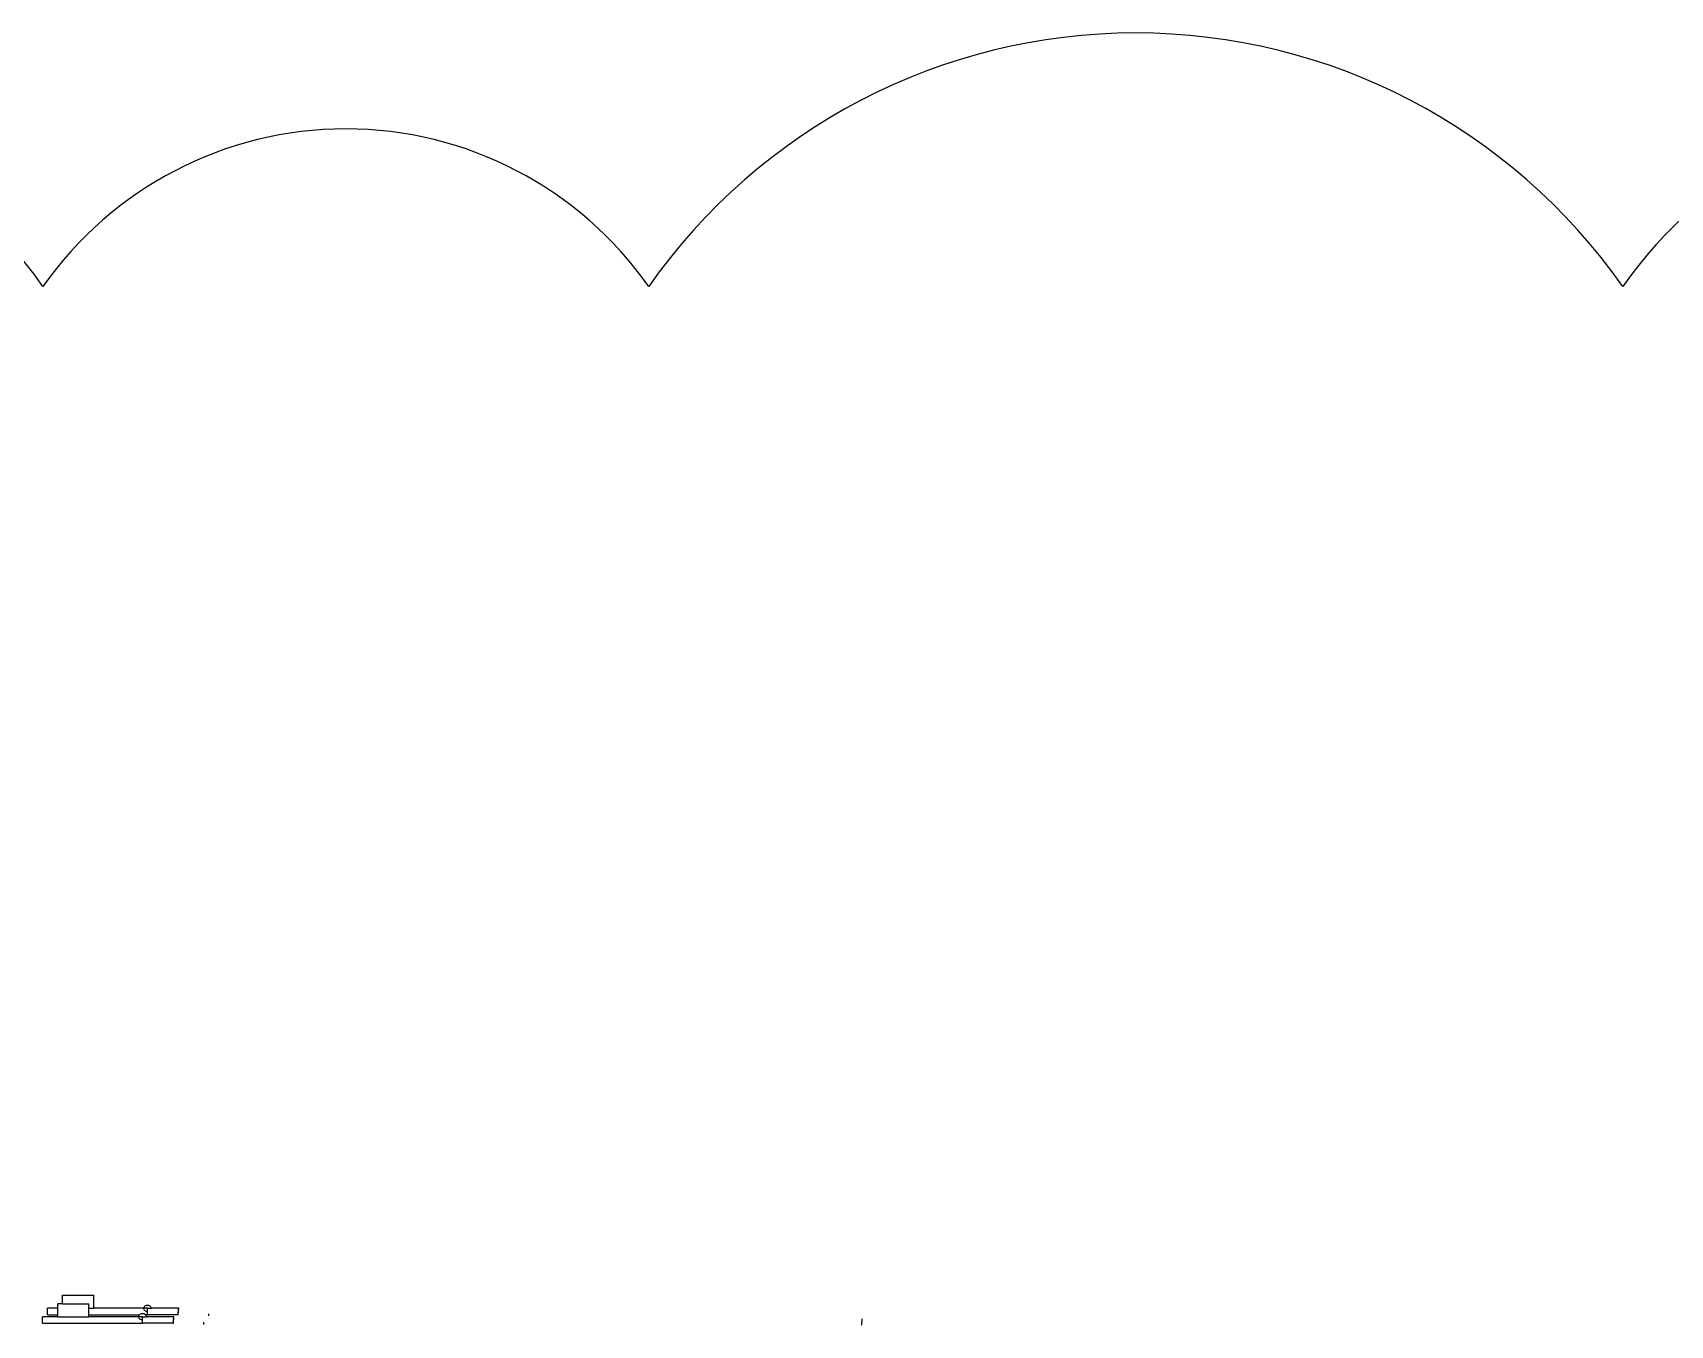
# Model space of a CAD drawing. Header units: inches. Extents: x 0.9 to 36.3, y 0.7 to 23.3.
# Drawn here: x 30.8377 to 31.2761, y 8.8664 to 9.2123 of the extents above; entities that cross this region are included whole.
import ezdxf

# ---------------------------------------------------------------- set-up
doc = ezdxf.new("R2010")
doc.units = ezdxf.units.IN
doc.layers.add('Clouds', color=250, linetype='Continuous')
doc.layers.add('Edges', color=7, linetype='Continuous')
doc.layers.add('DG set', color=18, linetype='Continuous', lineweight=15)

# ---------------------------------------------------------------- blocks, each defined once
blk = doc.blocks.new('Diesel Generator pl')
at = {"layer": 'Edges'}
for p, q in [((4.4033, 2.0283), (4.4033, 2.036)), ((4.4154, 2.036), (4.4033, 2.036)), ((4.4154, 2.036), (4.4154, 2.0414)), ((4.4212, 2.0414), (4.4154, 2.0414)), ((4.4154, 2.0283), (4.4154, 2.036)), ((4.4212, 2.0414), (4.4212, 2.0514)), ((4.4212, 2.0514), (4.458, 2.0514)), ((4.4212, 2.0414), (4.4522, 2.0414)), ((4.4522, 2.036), (4.4522, 2.0414)), ((4.4522, 2.0283), (4.4522, 2.036)), ((4.4522, 2.036), (4.458, 2.036)), ((4.458, 2.036), (4.458, 2.0514)), ((4.517, 2.036), (4.458, 2.036)), ((4.517, 2.036), (4.5171, 2.037)), ((4.5171, 2.035), (4.517, 2.036)), ((4.5215, 2.036), (4.517, 2.036)), ((4.5171, 2.037), (4.5176, 2.0379)), ((4.5176, 2.0341), (4.5171, 2.035)), ((4.5176, 2.0379), (4.5183, 2.0387)), ((4.5183, 2.0333), (4.5176, 2.0341)), ((4.5183, 2.0387), (4.5193, 2.0393)), ((4.5193, 2.0326), (4.5183, 2.0333)), ((4.5193, 2.0393), (4.5204, 2.0397)), ((4.5204, 2.0397), (4.5216, 2.0398)), ((4.5215, 2.0321), (4.5215, 2.036)), ((4.5215, 2.036), (4.5262, 2.036)), ((4.5216, 2.0398), (4.5217, 2.0398)), ((4.5216, 2.0398), (4.5216, 2.0398)), ((4.5217, 2.0398), (4.5227, 2.0397)), ((4.5227, 2.0397), (4.5229, 2.0397)), ((4.5229, 2.0397), (4.5239, 2.0393)), ((4.5239, 2.0393), (4.524, 2.0393)), ((4.5239, 2.0393), (4.5248, 2.0387)), ((4.524, 2.0393), (4.5249, 2.0387)), ((4.5248, 2.0387), (4.5255, 2.0379)), ((4.5249, 2.0387), (4.5257, 2.0379)), ((4.5255, 2.0379), (4.526, 2.037)), ((4.5257, 2.0379), (4.5261, 2.037)), ((4.526, 2.037), (4.5262, 2.036)), ((4.5261, 2.037), (4.5263, 2.036)), ((4.5263, 2.036), (4.5262, 2.036)), ((4.5583, 2.036), (4.5263, 2.036)), ((4.5577, 2.0283), (4.5583, 2.036)), ((4.558, 2.0283), (4.5585, 2.036)), ((4.5583, 2.036), (4.5585, 2.036)), ((4.3976, 2.0183), (4.3976, 2.026)), ((4.4154, 2.026), (4.3976, 2.026)), ((4.3976, 2.0183), (4.5158, 2.0183)), ((4.4033, 2.0283), (4.4154, 2.0283)), ((4.4154, 2.026), (4.4154, 2.0283)), ((4.4154, 2.026), (4.4522, 2.026)), ((4.4522, 2.026), (4.4522, 2.0283)), ((4.4522, 2.0283), (4.5122, 2.0283)), ((4.5112, 2.026), (4.4522, 2.026)), ((4.5112, 2.026), (4.5114, 2.027)), ((4.5114, 2.025), (4.5112, 2.026)), ((4.5158, 2.026), (4.5112, 2.026)), ((4.5114, 2.027), (4.5118, 2.0279)), ((4.5118, 2.0241), (4.5114, 2.025)), ((4.5118, 2.0279), (4.5122, 2.0283)), ((4.5126, 2.0233), (4.5118, 2.0241)), ((4.5122, 2.0283), (4.5126, 2.0287)), ((4.5126, 2.0287), (4.5135, 2.0293)), ((4.5135, 2.0226), (4.5126, 2.0233)), ((4.5135, 2.0293), (4.5146, 2.0297)), ((4.5146, 2.0223), (4.5135, 2.0226)), ((4.5146, 2.0297), (4.5158, 2.0298)), ((4.5158, 2.0221), (4.5146, 2.0223)), ((4.5158, 2.0298), (4.5159, 2.0298)), ((4.5158, 2.0221), (4.5158, 2.026)), ((4.5158, 2.026), (4.5204, 2.026)), ((4.5158, 2.0183), (4.5158, 2.0221)), ((4.552, 2.0183), (4.5158, 2.0183)), ((4.5159, 2.0298), (4.5159, 2.0298)), ((4.5159, 2.0298), (4.517, 2.0297)), ((4.517, 2.0297), (4.5171, 2.0297)), ((4.5171, 2.0297), (4.5181, 2.0293)), ((4.5181, 2.0293), (4.5182, 2.0293)), ((4.5181, 2.0293), (4.5191, 2.0287)), ((4.5182, 2.0293), (4.5192, 2.0287)), ((4.5191, 2.0287), (4.5195, 2.0283)), ((4.5192, 2.0287), (4.5196, 2.0283)), ((4.5204, 2.0323), (4.5193, 2.0326)), ((4.5196, 2.0283), (4.5195, 2.0283)), ((4.5195, 2.0283), (4.5198, 2.0279)), ((4.5215, 2.0283), (4.5196, 2.0283)), ((4.5196, 2.0283), (4.5199, 2.0279)), ((4.5198, 2.0279), (4.5203, 2.027)), ((4.5199, 2.0279), (4.5204, 2.027)), ((4.5203, 2.027), (4.5204, 2.026)), ((4.5215, 2.0321), (4.5204, 2.0323)), ((4.5204, 2.027), (4.5205, 2.026)), ((4.5205, 2.026), (4.5204, 2.026)), ((4.5526, 2.026), (4.5205, 2.026)), ((4.5215, 2.0283), (4.5215, 2.0321)), ((4.5577, 2.0283), (4.5215, 2.0283)), ((4.552, 2.0183), (4.5526, 2.026)), ((4.552, 2.0183), (4.5522, 2.0183)), ((4.5522, 2.0183), (4.5528, 2.026)), ((4.5526, 2.026), (4.5528, 2.026)), ((4.5577, 2.0283), (4.558, 2.0283)), ((4.5879, 2.0195), (4.5879, 2.017)), ((4.5937, 2.0295), (4.5937, 2.027)), ((5.3661, 2.016), (5.3667, 2.0237)), ((5.3661, 2.016), (5.3667, 2.0237))]:
    blk.add_line(p, q, dxfattribs=at)

msp = doc.modelspace()

# ---------------------------------------------------------------- linework, layer by layer
at = {"layer": 'Clouds', "linetype": 'Continuous'}
msp.add_lwpolyline([(31.45554, 9.14435, 0.520567), (31.26342, 9.14435, 0.520567), (31.00261, 9.14435, 0.520567), (30.84042, 9.14435, 0.520567), (30.62249, 9.14435, 0.520567), (30.43142, 9.14435, 0.520567), (30.24084, 9.14435, 0.520567), (30.06372, 9.14435, 0.520567), (30.0758, 8.97366, 0.520567), (30.08862, 8.79245, 0.520567), (30.10052, 8.62432, 0.520567), (30.1192, 8.36046, 0.520567), (30.18693, 8.21467, 0.520567), (30.36871, 8.21467, 0.520567), (30.53437, 8.21467, 0.520567), (30.74569, 8.21467, 0.520567), (30.96979, 8.21467, 0.520567), (31.14805, 8.21467, 0.520567), (31.29409, 8.21467, 0.520567)], format="xyb", dxfattribs=at)

# ---------------------------------------------------------------- block references
at = {"layer": 'DG set', "xscale": 0.2264521623337326, "yscale": 0.2264521623337326, "zscale": 0.2264521623337326}
msp.add_blockref('Diesel Generator pl', (29.84449, 8.40988), dxfattribs=at)

doc.saveas('drawing.dxf')
